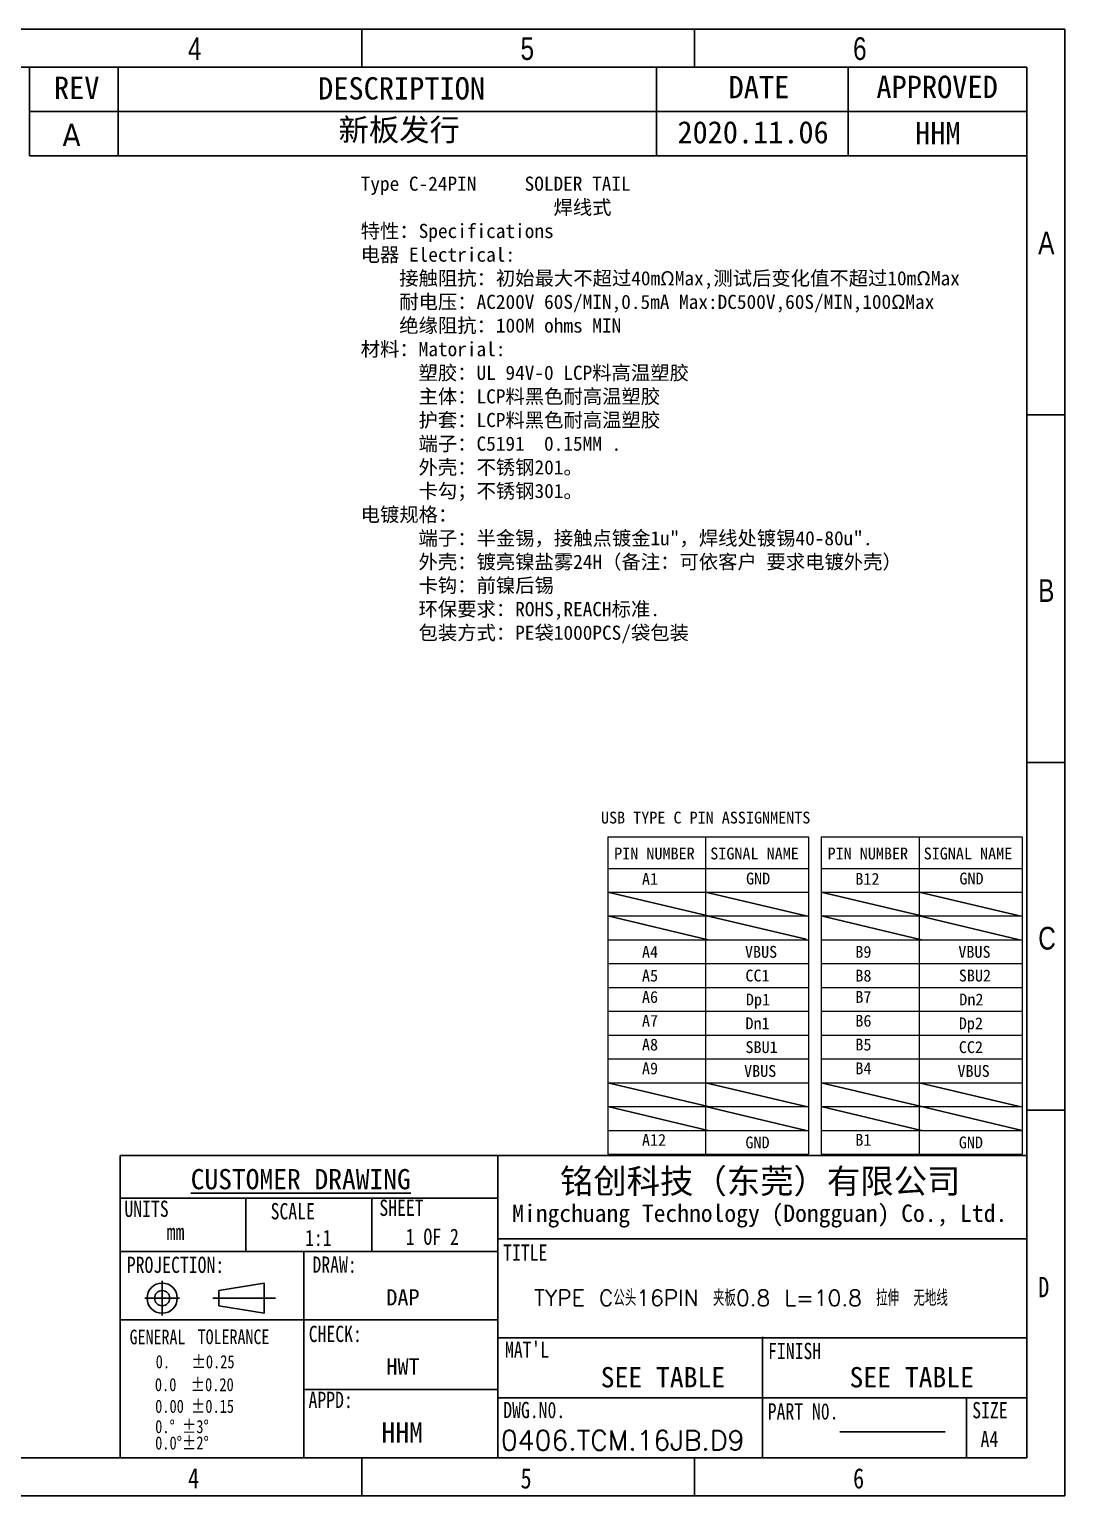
# Model space of a CAD drawing. Header units: inches. Extents: x 7.6 to 104.6, y 12.3 to 81.
# Drawn here: x 56.1 to 104.6, y 12.3 to 81 of the extents above; entities that cross this region are included whole.
import ezdxf

# ---------------------------------------------------------------- set-up
doc = ezdxf.new("R2010")
doc.units = ezdxf.units.IN
doc.header["$MEASUREMENT"] = 0
doc.layers.add('DIM', color=3, linetype='Continuous', lineweight=9)
doc.styles.add('CHAIN(宋)', font='')
doc.styles.get("Standard").update_dxf_attribs({"font": 'txt', "bigfont": 'gbcbig.shx'})
doc.styles.add('TEXTSTYLE_1', font='gdt', dxfattribs={"width": 0.8})
doc.styles.add('TXT', font='romans.shx')
doc.styles.add('宋体', font='')
doc.styles.add('宋體', font='')
doc.styles.get('CHAIN(宋)').set_extended_font_data('SimSun')
doc.styles.get('宋体').set_extended_font_data('SimSun')
doc.styles.get('宋體').set_extended_font_data('SimSun')

# ---------------------------------------------------------------- blocks, each defined once
blk = doc.blocks.new('成品图框')
for p, q in [((1169.354, 45.473), (1097.653, 45.473)), ((1145.018, 45.473), (1145.018, 44.164)), ((1156.531, 45.473), (1156.531, 44.164)), ((1169.354, -5.294), (1169.354, 45.473)), ((1168.045, 44.164), (1098.962, 44.164)), ((1133.504, 44.164), (1133.504, 41.088)), ((1136.58, 44.164), (1136.58, 41.088)), ((1155.226, 44.164), (1155.226, 41.088)), ((1161.854, 44.164), (1161.854, 41.088)), ((1168.045, -3.985), (1168.045, 44.164)), ((1133.504, 42.626), (1168.047, 42.626)), ((1133.504, 41.088), (1168.047, 41.088)), ((1169.354, 32.127), (1168.045, 32.127)), ((1169.354, 20.089), (1168.045, 20.089)), ((1169.354, 8.052), (1168.045, 8.052)), ((1136.644, -3.985), (1136.644, 6.482)), ((1136.644, 6.482), (1168.045, 6.482)), ((1149.728, -3.985), (1149.728, 6.482)), ((1136.644, 5.006), (1149.728, 5.006)), ((1141.002, 3.158), (1141.002, 5.006)), ((1145.369, 3.158), (1145.369, 5.006)), ((1149.728, 3.604), (1168.045, 3.604)), ((1136.644, 3.158), (1149.728, 3.158)), ((1143.01, -3.985), (1143.01, 3.158)), ((1138.104, 2.147), (1138.104, 0.943)), ((1140.066, 1.807), (1141.636, 2.068)), ((1141.636, 2.068), (1141.636, 1.022)), ((1138.706, 1.545), (1137.502, 1.545)), ((1142.027, 1.546), (1139.86, 1.545)), ((1140.066, 1.807), (1140.066, 1.283)), ((1140.066, 1.283), (1141.636, 1.022)), ((1136.644, 0.798), (1143.01, 0.798)), ((1143.01, 0.798), (1149.728, 0.798)), ((1149.728, 0.173), (1168.045, 0.173)), ((1158.887, -3.985), (1158.887, 0.202)), ((1143.01, -1.616), (1149.728, -1.616)), ((1149.728, -1.906), (1168.045, -1.906)), ((1165.952, -3.985), (1165.952, -1.892)), ((1161.574, -3.088), (1165.211, -3.088)), ((1098.962, -3.985), (1168.045, -3.985)), ((1145.018, -3.985), (1145.018, -5.294)), ((1156.531, -3.985), (1156.531, -5.294)), ((1097.653, -5.294), (1169.354, -5.294))]:
    blk.add_line(p, q)
for radius in [0.523, 0.262]:
    blk.add_circle((1138.104, 1.545), radius)
at = {"width": 0.8}
for s, height, style, p in [('4', 0.785, 'TEXTSTYLE_1', (1138.999, 44.413)), ('5', 0.785, 'TEXTSTYLE_1', (1150.513, 44.413)), ('6', 0.785, 'TEXTSTYLE_1', (1162.027, 44.413)), ('A', 0.785, 'TEXTSTYLE_1', (1168.438, 37.688)), ('B', 0.785, 'TEXTSTYLE_1', (1168.438, 25.65)), ('C', 0.785, 'TEXTSTYLE_1', (1168.438, 13.613)), ('UNITS', 0.5632, '宋體', (1136.797, 4.357)), ('SCALE', 0.5632, '宋體', (1141.858, 4.273)), ('SHEET', 0.5632, '宋體', (1145.625, 4.392)), ('mm', 0.5632, '宋體', (1138.259, 3.56)), ('1:1', 0.5632, '宋體', (1143.05, 3.351)), ('TITLE', 0.5632, '宋體', (1149.909, 2.842)), ('PROJECTION: ', 0.56315, '宋體', (1136.879, 2.417)), ('DRAW:', 0.5632, '宋體', (1143.307, 2.424)), ('D', 0.704, '宋體', (1168.438, 1.576)), ('CHECK:', 0.5632, '宋體', (1143.178, 0.026)), ('GENERAL', 0.5068, '宋體', (1136.977, -0.053)), ('    TOLERANCE', 0.50684, '宋體', (1138.23, -0.047)), ("MAT'L", 0.5632, '宋體', (1149.973, -0.521)), ('FINISH', 0.5632, '宋體', (1159.083, -0.566)), ('0.   %%P0.25', 0.45615, '宋體', (1137.879, -0.884)), ('0.0  %%P0.20', 0.45615, '宋體', (1137.851, -1.676)), ('0.00 %%P0.15', 0.45615, '宋體', (1137.861, -2.426)), ('APPD:', 0.5632, '宋體', (1143.171, -2.258)), ('DWG.N0.', 0.5632, '宋體', (1149.914, -2.61)), ('PART N0.', 0.5632, '宋體', (1159.071, -2.657)), ('SIZE', 0.5632, '宋體', (1166.152, -2.616)), ('0.%%D %%P3%%D', 0.45615, '宋體', (1137.861, -3.129)), ('0.0%%D%%P2%%D', 0.45615, '宋體', (1137.861, -3.695)), ('A4', 0.5632, '宋體', (1166.441, -3.614)), ('4', 0.704, '宋體', (1138.999, -5.045)), ('5', 0.704, '宋體', (1150.513, -5.045)), ('6', 0.704, '宋體', (1162.027, -5.045))]:
    blk.add_text(s, height=height, dxfattribs=dict(at, style=style)).set_placement(p)
for s, insert, char_height, width, attachment_point, style in [('REV', (1135.144, 43.45), 0.7727, 3.70904, 5, '宋体'), ('DESCRIPTION', (1146.393, 43.423), 0.77272, 21.63608, 5, '宋体'), ('DATE', (1158.767, 43.474), 0.7727, 4.6363, 5, '宋体'), ('APPROVED', (1164.937, 43.474), 0.7727, 7.70269, 5, '宋体'), ('DAP', (1145.867, 1.855), 0.5632, 36.99419, 1, '宋體'), ('HWT', (1145.869, -0.536), 0.5632, 36.99419, 1, '宋體')]:
    blk.add_mtext(s, dxfattribs=dict(insert=insert, char_height=char_height, width=width, attachment_point=attachment_point, style=style))
at = {"style": '宋體'}
for s, insert, char_height, attachment_point in [('铭创科技（东莞）有限公司', (1151.878, 6.021), 0.84702, 1), ('{\\LCUSTOMER DRAWING}', (1139.092, 5.303), 0.7, 7), ('Mingchuang Technology (Dongguan) Co., Ltd.', (1150.224, 4.784), 0.6, 1), ('SEE TABLE', (1153.288, -0.841), 0.7039, 1), ('SEE TABLE', (1161.903, -0.841), 0.7039, 1), ('HHM', (1145.698, -2.75), 0.7039, 1)]:
    blk.add_mtext(s, dxfattribs=dict(at, insert=insert, char_height=char_height, attachment_point=attachment_point))

msp = doc.modelspace()

# ---------------------------------------------------------------- linework, layer by layer
for p, q in [((83.15604, 40.57277), (87.86072, 39.45729)), ((87.74088, 40.57277), (92.44556, 39.45729)), ((93.14936, 40.57277), (97.85403, 39.45729)), ((97.7342, 40.57277), (102.43888, 39.45729)), ((83.15604, 39.45729), (87.86072, 38.3418)), ((87.74088, 39.4857), (92.44556, 38.37021)), ((93.14936, 39.45729), (97.85403, 38.3418)), ((97.7342, 39.45729), (102.43888, 38.3418)), ((83.15604, 31.64888), (87.86072, 30.53339)), ((87.74088, 31.64888), (92.44556, 30.53339)), ((93.14936, 31.64888), (97.85403, 30.53339)), ((97.7342, 31.64888), (102.43888, 30.53339)), ((83.15604, 30.53339), (87.86072, 29.4179)), ((87.74088, 30.53339), (92.44556, 29.4179)), ((93.14936, 30.53339), (97.85403, 29.4179)), ((97.85403, 30.53339), (102.55871, 29.4179))]:
    msp.add_line(p, q)
at = {"layer": 'DIM'}
for p, q in [((83.15604, 43.16375), (83.15604, 28.30241)), ((83.15604, 43.16375), (92.56539, 43.16375)), ((87.74088, 43.16375), (87.74088, 28.30241)), ((91.95368, 43.1708), (91.95368, 43.16375)), ((92.56539, 43.16375), (92.56539, 28.30241)), ((93.14936, 43.16375), (93.14936, 28.30241)), ((93.14936, 43.16375), (102.55871, 43.16375)), ((97.7342, 43.16375), (97.7342, 28.30241)), ((101.947, 43.1708), (101.947, 43.16375)), ((102.55871, 43.16375), (102.55871, 28.30241)), ((83.15604, 41.68826), (92.56539, 41.68826)), ((93.14936, 41.68826), (102.55871, 41.68826)), ((83.15604, 40.57277), (92.56539, 40.57277)), ((93.14936, 40.57277), (102.55871, 40.57277)), ((83.15604, 39.45729), (92.56539, 39.45729)), ((93.14936, 39.45729), (102.55871, 39.45729)), ((83.15604, 38.3418), (92.56539, 38.3418)), ((93.14936, 38.3418), (102.55871, 38.3418)), ((83.15604, 37.22631), (92.56539, 37.22631)), ((93.14936, 37.22631), (102.55871, 37.22631)), ((83.15604, 36.11082), (92.56539, 36.11082)), ((93.14936, 36.11082), (102.55871, 36.11082)), ((83.15604, 34.99534), (92.56539, 34.99534)), ((93.14936, 34.99534), (102.55871, 34.99534)), ((83.15604, 33.87985), (92.56539, 33.87985)), ((93.14936, 33.87985), (102.55871, 33.87985)), ((83.15604, 32.76436), (92.56539, 32.76436)), ((93.14936, 32.76436), (102.55871, 32.76436)), ((83.15604, 31.64888), (92.56539, 31.64888)), ((93.14936, 31.64888), (102.55871, 31.64888)), ((83.15604, 30.53339), (92.56539, 30.53339)), ((93.14936, 30.53339), (102.55871, 30.53339)), ((83.15604, 29.4179), (92.56539, 29.4179)), ((93.14936, 29.4179), (102.55871, 29.4179)), ((83.15604, 28.30241), (92.56539, 28.30241)), ((93.14936, 28.30241), (102.55871, 28.30241))]:
    msp.add_line(p, q, dxfattribs=at)

# ---------------------------------------------------------------- block references
at = {"xscale": 1.3524616063934, "yscale": 1.3524616063934, "zscale": 1.3524616063934}
msp.add_blockref('成品图框', (-1476.9511, 19.47443), dxfattribs=at)

# ---------------------------------------------------------------- texts
at = {"style": '宋體', "width": 0.8}
msp.add_text('1 OF 2', height=0.761641, dxfattribs=at).set_placement((73.69613, 24.0585))
at = {"ltscale": 0.2, "char_height": 1.0413954, "attachment_point": 1}
for s, insert in [('{\\fSimSun|b0|i0|c134|p2;新板发行}', (70.54879, 76.78867)), ('{\\fTahoma|b0|i0|c134|p34;A}', (57.62552, 76.55568)), ('{\\fSimSun|b0|i0|c134|p2;2020.11.06}', (86.42016, 76.67642)), ('{\\fSimSun|b0|i0|c134|p2;HHM}', (97.55258, 76.63423))]:
    msp.add_mtext(s, dxfattribs=dict(at, insert=insert))
at = {"color": 3, "linetype": 'Continuous', "insert": (71.58602, 74.078), "char_height": 0.6637967, "width": 35.3942925, "attachment_point": 1, "style": 'CHAIN(宋)'}
msp.add_mtext('Type C-24PIN     SOLDER TAIL\\P                    焊线式\\P特性：Specifications\\P电器 Electrical:\\P    接触阻抗：初始最大不超过40mΩMax,测试后变化值不超过10mΩMax \\P    耐电压：AC200V 60S/MIN,0.5mA Max:DC500V,60S/MIN,100{\\Fromans|c134;Ω}Max\\P    绝缘阻抗：100M ohms MIN\\P材料：Matorial:\\P      塑胶：UL 94V-0 LCP料高温塑胶   \\P      主体：LCP料黑色耐高温塑胶\\P      护套：LCP料黑色耐高温塑胶   \\P      端子：C5191  0.15MM .\\P      外壳：不锈钢201。\\P      卡勾；不锈钢301。\\P电镀规格：       \\P      端子：半金锡，接触点镀金1u"，焊线处镀锡40-80u".\\P      外壳：镀亮镍盐雾24H（备注：可依客户 要求电镀外壳）\\P      卡钩：前镍后锡\\P      环保要求：ROHS,REACH标准.\\P      包装方式：PE袋1000PCS/袋包装', dxfattribs=at)
at = {"char_height": 0.5542733, "attachment_point": 1, "style": 'TXT'}
for s, insert, width in [('{\\fSimSun|b0|i0|c134|p2;USB TYPE C PIN ASSIGNMENTS}', (82.84103, 44.3426), 12.2399109), ('{\\fSimSun|b0|i0|c134|p2;PIN NUMBER}', (83.45786, 42.66112), 12.2399109), ('{\\fSimSun|b0|i0|c134|p2;SIGNAL NAME}', (87.95778, 42.66112), 12.2399109), ('{\\fSimSun|b0|i0|c134|p2;PIN NUMBER}', (93.45118, 42.66112), 12.2399109), ('{\\fSimSun|b0|i0|c134|p2;SIGNAL NAME}', (97.9511, 42.66112), 12.2399109), ('{\\fNSimSun|b0|i0|c134|p49;GND}', (89.63269, 41.4888), 9.543113), ('{\\fNSimSun|b0|i0|c134|p49;GND}', (99.62601, 41.4888), 9.543113)]:
    msp.add_mtext(s, dxfattribs=dict(at, insert=insert, width=width))
for s, insert in [('{\\fNSimSun|b0|i0|c134|p49;A1}', (84.75863, 41.47386)), ('{\\fNSimSun|b0|i0|c134|p49;B12}', (94.75194, 41.47386)), ('{\\fNSimSun|b0|i0|c134|p49;A4 \\fNSimSun|b0|i0|c0|p49; }', (84.75863, 38.05489)), ('{\\fNSimSun|b0|i0|c134|p49;VBUS}', (89.58274, 38.05602)), ('{\\fNSimSun|b0|i0|c134|p49;B9 \\fNSimSun|b0|i0|c0|p49; }', (94.75194, 38.05489)), ('{\\fNSimSun|b0|i0|c134|p49;VBUS}', (99.57605, 38.05602)), ('{\\fNSimSun|b0|i0|c134|p49;A5\\fNSimSun|b0|i0|c0|p49; }', (84.75863, 36.94197)), ('{\\fNSimSun|b0|i0|c134|p49;CC1}', (89.60407, 36.94674)), ('{\\fNSimSun|b0|i0|c134|p49;B8}', (94.75194, 36.94197)), ('{\\fNSimSun|b0|i0|c134|p49;SBU2}', (99.59739, 36.94674)), ('{\\fNSimSun|b0|i0|c134|p49;A6\\fNSimSun|b0|i0|c0|p49; }', (84.75863, 35.94489)), ('{\\fNSimSun|b0|i0|c0|p49;D\\fNSimSun|b0|i0|c134|p49;p1}', (89.62645, 35.82505)), ('{\\fNSimSun|b0|i0|c134|p49;B7}', (94.75194, 35.94489)), ('{\\fNSimSun|b0|i0|c0|p49;D\\fNSimSun|b0|i0|c134|p49;n2}', (99.61977, 35.82505)), ('{\\fNSimSun|b0|i0|c134|p49;A7}', (84.75863, 34.8294)), ('{\\fNSimSun|b0|i0|c0|p49;D\\fNSimSun|b0|i0|c134|p49;n1}', (89.60511, 34.70956)), ('{\\fNSimSun|b0|i0|c134|p49;B6}', (94.75194, 34.8294)), ('{\\fNSimSun|b0|i0|c0|p49;D\\fNSimSun|b0|i0|c134|p49;p2}', (99.59843, 34.70956)), ('{\\fNSimSun|b0|i0|c134|p49;A8\\fNSimSun|b0|i0|c0|p49; }', (84.75863, 33.71391)), ('{\\fNSimSun|b0|i0|c134|p49;B5\\fNSimSun|b0|i0|c0|p49; }', (94.75194, 33.71391)), ('{\\fNSimSun|b0|i0|c134|p49;SBU1}', (89.60511, 33.59407)), ('{\\fNSimSun|b0|i0|c134|p49;CC2}', (99.59843, 33.59407)), ('{\\fNSimSun|b0|i0|c134|p49;A9\\fNSimSun|b0|i0|c0|p49; }', (84.75863, 32.59842)), ('{\\fNSimSun|b0|i0|c134|p49;VBUS}', (89.5411, 32.47858)), ('{\\fNSimSun|b0|i0|c134|p49;B4\\fNSimSun|b0|i0|c0|p49; }', (94.75194, 32.59842)), ('{\\fNSimSun|b0|i0|c134|p49;VBUS}', (99.53442, 32.47858)), ('{\\fNSimSun|b0|i0|c134|p49;A12\\fNSimSun|b0|i0|c0|p49; }', (84.75863, 29.25196)), ('{\\fNSimSun|b0|i0|c134|p49;GND}', (89.60511, 29.13212)), ('{\\fNSimSun|b0|i0|c134|p49;B1}', (94.75194, 29.25196)), ('{\\fNSimSun|b0|i0|c134|p49;GND}', (99.59843, 29.13212))]:
    msp.add_mtext(s, dxfattribs=dict(at, insert=insert))
at = {"attachment_point": 1}
for s, insert, char_height, width in [('TYPE C公头16PIN 夹板0.8 L=10.8 拉伸 无地线', (79.7051, 21.94712), 0.74844, 21.8529346), ('0406.TCM.16JB.D9', (78.15208, 15.36405), 0.9208004, 12.5689251)]:
    msp.add_mtext(s, dxfattribs=dict(at, insert=insert, char_height=char_height, width=width))

doc.saveas('drawing.dxf')
